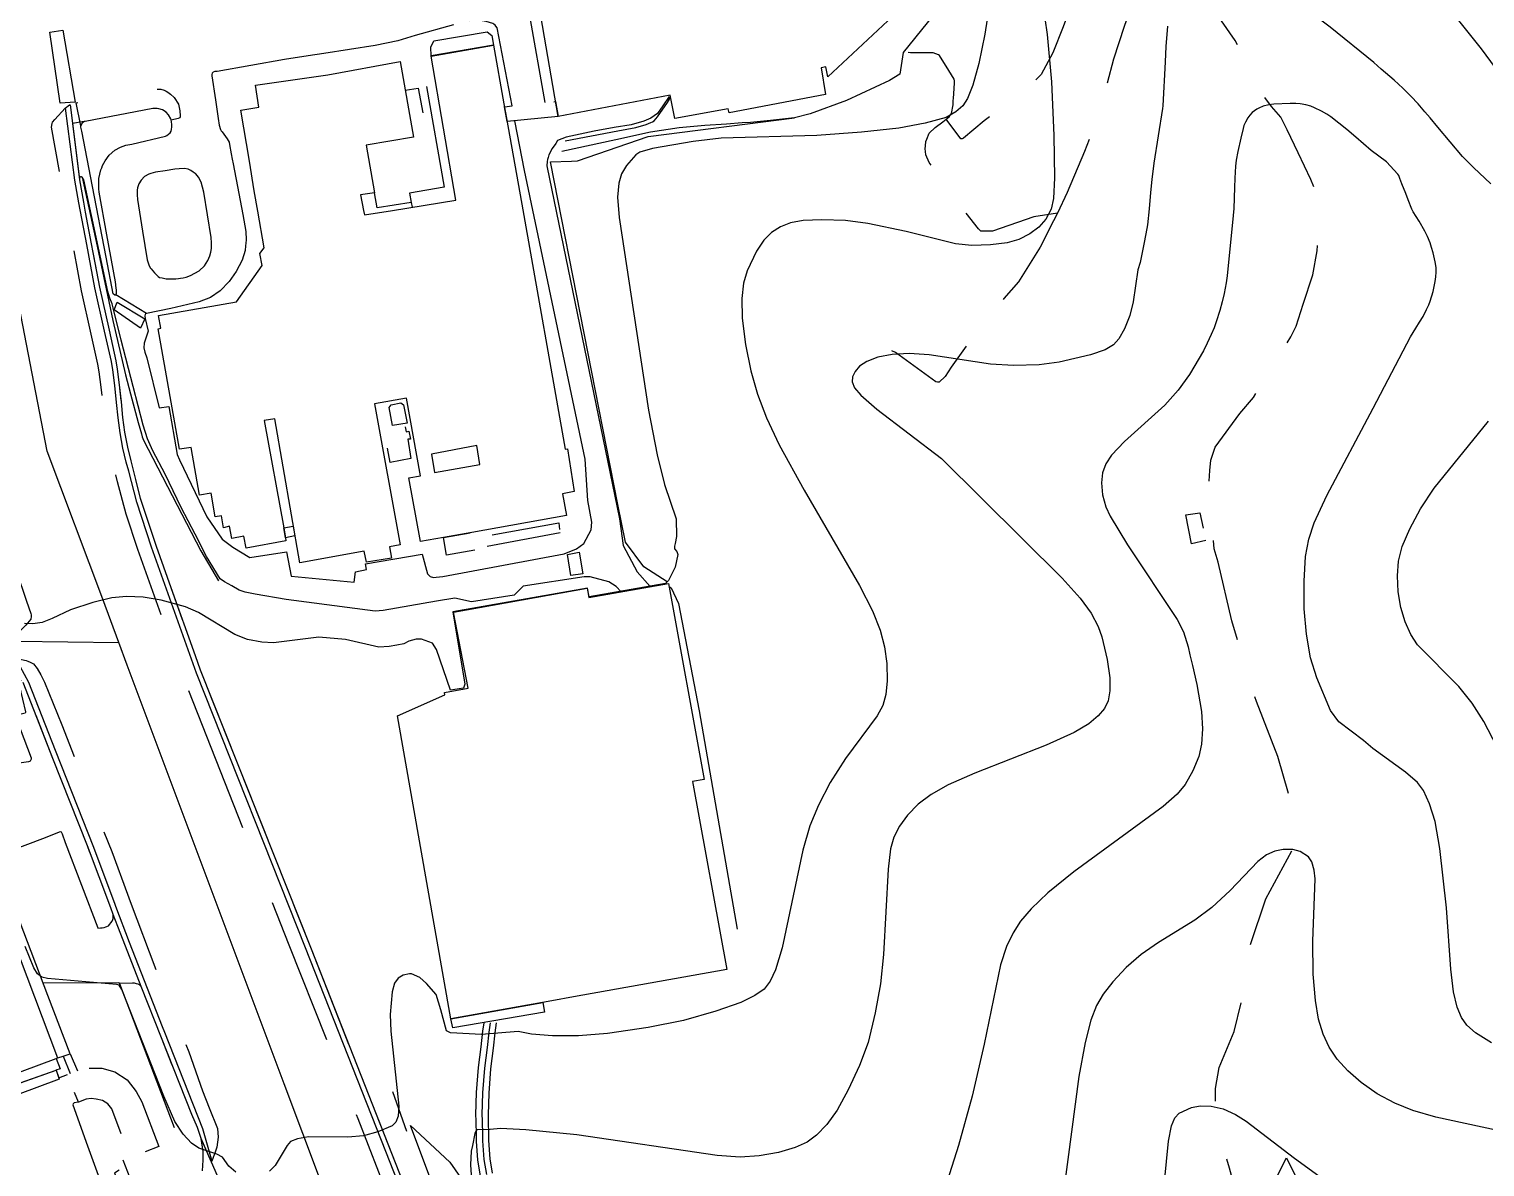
# Model space of a CAD drawing. Header units: millimetres. Extents: x 198785 to 203305, y 542885 to 545889.
# Drawn here: x 200370.9 to 200731.4, y 544211.6 to 544493.5 of the extents above; entities that cross this region are included whole.
import ezdxf

# ---------------------------------------------------------------- set-up
doc = ezdxf.new("R2010")
doc.units = ezdxf.units.MM
for name, pattern in [('FENCE_25K', [54.3, 28.7, -9.2, -16.4]), ('HIDDEN_BULD_25K', [28.8, 18.4, -10.4]), ('HIDDEN_EMBANKMENT_25K', [28.8, 18.4, -10.4]), ('HIDDEN_IN_25K', [56.5, 36.5, -20]), ('HIDDEN_SORO_25K', [40.1, 25.4, -14.7])]:
    doc.linetypes.add(name, pattern=pattern)
for name, color, linetype in [('A0013114', 253, 'Continuous'), ('A0013117', 253, 'Continuous'), ('A0013118', 253, 'Continuous'), ('A0023119', 253, 'Continuous'), ('A0023214', 253, 'Continuous'), ('A0023217', 253, 'Continuous'), ('A0033324', 253, 'Continuous'), ('A0033327', 253, 'Continuous'), ('A0043325', 253, 'Continuous'), ('B0014111', 253, 'Continuous'), ('B0014116', 253, 'Continuous'), ('B0024120', 253, 'Continuous'), ('C0076117', 253, 'Continuous'), ('F0017111', 253, 'Continuous'), ('F0017114', 253, 'Continuous'), ('F0037222', 253, 'Continuous'), ('F0037223', 253, 'Continuous'), ('F0047224', 253, 'Continuous'), ('H0027311', 253, 'Continuous')]:
    doc.layers.add(name, color=color, linetype=linetype)

# ---------------------------------------------------------------- blocks, each defined once
blk = doc.blocks.new('H0027311')
at = {"layer": 'H0027311'}
for p, q in [((-23.81, -14.84), (-1.31, 30.16)), ((-1.31, 30.16), (21.19, -14.84)), ((21.19, -14.84), (-23.81, -14.84))]:
    blk.add_line(p, q, dxfattribs=at)
blk.add_circle((-0.29, 0.01), 2.5, dxfattribs=at)

msp = doc.modelspace()

# ---------------------------------------------------------------- linework, layer by layer
at = {"layer": 'A0013114'}
for points in [[(200381.6, 544470.13), (200383.35, 544456.19), (200384.33, 544450.65), (200384.79, 544448.17), (200386.26, 544440.33), (200388.27, 544429.6), (200390.66, 544418.94), (200392.34, 544411.35), (200392.68, 544409.25), (200393.2, 544405.36), (200393.64, 544401.15), (200394.04, 544397.3), (200394.53, 544393.64), (200395.2, 544389.92), (200396.04, 544386.53), (200396.46, 544384.88), (200398.39, 544377.31), (200402.33, 544365.39), (200405.97, 544355.17), (200411.99, 544338.3), (200413.26, 544334.73), (200440.71, 544265.63), (200461.55, 544212.7), (200477.73, 544171.56)], [(200426.98, 544187.85), (200413.47, 544218.67), (200412.54, 544221.41), (200411.15, 544224.58), (200403.63, 544243.56), (200398.61, 544256.28), (200391.69, 544274.16), (200391.09, 544275.84), (200385.31, 544291.17), (200376.75, 544312.8), (200369.44, 544331.66)]]:
    msp.add_lwpolyline(points, dxfattribs=at)
at = {"layer": 'A0013117'}
for points in [[(200482.66, 544209.41), (200482.03, 544213.25), (200481.67, 544218.03), (200481.67, 544219.25), (200481.57, 544223.22), (200481.54, 544224.5), (200481.71, 544230.04), (200482.16, 544236.24), (200482.83, 544241.4), (200483.21, 544245.21), (200483.54, 544247.33)], [(200486.57, 544247.32), (200486.19, 544244.83), (200485.81, 544241.06), (200485.15, 544235.94), (200484.7, 544229.89), (200484.54, 544224.5), (200484.57, 544223.3), (200484.67, 544219.29), (200484.67, 544218.15), (200485.01, 544213.61), (200485.59, 544210.09)]]:
    msp.add_lwpolyline(points, dxfattribs=at)
at = {"layer": 'A0013118'}
for points in [[(200496.71, 544499.39), (200495.36, 544498.47), (200494.7, 544497.28), (200498.63, 544475.29)], [(200475.97, 544494.54), (200466.48, 544491.9), (200462.18, 544490.6), (200456.56, 544489.48), (200450.26, 544488.47), (200443.83, 544487.48), (200440, 544486.88), (200434.13, 544485.97), (200417.49, 544483.03), (200416.84, 544482.99), (200416.46, 544482.84), (200416.19, 544482.59), (200416.13, 544482.28), (200416.09, 544481.94), (200417.05, 544476), (200417.69, 544471.33), (200417.91, 544469.71), (200418.25, 544468.64), (200418.44, 544468.32), (200418.67, 544468.09), (200419.91, 544466.35), (200420.43, 544465.51), (200420.5, 544464.95), (200420.92, 544462.62), (200421.18, 544461.25), (200421.41, 544460.09), (200422.83, 544452.78), (200423.84, 544447.57), (200424.53, 544443.4), (200424.66, 544441.28), (200424.59, 544440.48), (200424.49, 544439.79), (200424.36, 544438.62), (200423.67, 544436.27), (200422.16, 544433.43), (200420.42, 544430.94), (200418.2, 544428.69), (200415.76, 544427.03), (200413.03, 544425.94), (200406.01, 544424.32), (200399.94, 544423.02), (200392.33, 544427.69), (200392.48, 544428.09), (200392.54, 544428.48), (200392.5, 544428.95), (200392.45, 544429.35), (200392.27, 544430.89), (200390.1, 544442.58), (200388.2, 544453.13), (200388.15, 544453.96), (200388.11, 544454.81), (200388.1, 544455.74), (200388.11, 544456.46), (200388.67, 544458.64), (200388.85, 544459.13), (200389.05, 544459.68), (200389.71, 544460.86), (200390.73, 544462.27), (200392.07, 544463.51), (200393.52, 544464.23), (200394.86, 544464.72), (200396.34, 544465.04), (200404.66, 544466.97), (200404.95, 544467.12), (200405.82, 544467.83), (200406.09, 544468.23), (200406.17, 544468.61), (200406.24, 544469.32), (200406.24, 544469.76), (200406.1, 544470.6), (200405.99, 544471.27), (200405.43, 544472.31), (200404.8, 544472.91), (200403.94, 544473.53), (200403.03, 544473.72), (200402.55, 544473.82), (200402.18, 544473.82), (200401.52, 544473.8), (200384.77, 544470.62), (200384.54, 544470.62), (200381.6, 544470.13)], [(200490.48, 544474.47), (200486.79, 544493.79), (200486.5, 544494.27), (200486.29, 544494.48), (200485.97, 544494.74), (200485.72, 544494.88), (200484.06, 544495.39), (200483.12, 544495.55), (200482.37, 544495.64), (200481.53, 544495.64), (200480.02, 544495.59)], [(200529.44, 544476.78), (200527.81, 544474.5), (200526.5, 544472.63), (200524.82, 544471.45), (200523.09, 544470.69), (200520, 544469.8), (200515.78, 544469.14), (200510.82, 544468.2), (200503.92, 544466.73), (200502.82, 544466.33), (200501.77, 544465.89), (200501.33, 544465.15), (200500.41, 544463.97), (200499.62, 544462.37), (200499.39, 544461.67), (200499.23, 544461.22), (200499.15, 544460.67), (200499.07, 544459.62), (200517.07, 544372.14), (200518.04, 544365.55), (200521.5, 544359.06), (200524.69, 544355.38)], [(200392.33, 544427.69), (200392.25, 544427.6), (200392.13, 544427.6), (200391.68, 544427.95), (200389.92, 544437.01), (200386.54, 544454.53), (200383.89, 544468.25), (200383.72, 544469.22), (200383.72, 544469.51), (200384.08, 544470.37), (200384.39, 544470.56), (200384.54, 544470.62)], [(200399.94, 544423.02), (200399.71, 544422.94), (200399.59, 544422.77), (200399.54, 544422.5), (200399.61, 544421.82), (200400.35, 544418.67), (200399.35, 544415.69), (200399.3, 544414.52), (200399.56, 544413.44), (200400.01, 544412.1), (200403.05, 544399.69), (200405.49, 544399.99), (200407.53, 544388.09), (200408.09, 544386.77), (200414.89, 544372.68), (200418.7, 544367.17), (200421.29, 544365.19), (200425.53, 544362.6), (200434.66, 544364.02), (200435.81, 544357.97), (200451.39, 544356.51), (200451.71, 544359.03), (200454.4, 544359.66), (200454.18, 544361.04), (200468.22, 544363.41), (200469.52, 544358.58), (200470.24, 544357.93), (200471.03, 544357.68), (200471.66, 544357.7), (200473.32, 544357.89), (200503.38, 544363.51), (200506.41, 544364.78), (200508.24, 544366.07), (200510.08, 544369.44), (200510.26, 544371.34), (200509.23, 544376.75), (200508.59, 544387), (200493.54, 544458.44), (200491.18, 544470.78)], [(200384.02, 544456.8), (200383.86, 544456.93), (200383.74, 544456.93), (200383.64, 544456.9), (200383.54, 544456.84), (200383.36, 544456.68), (200383.35, 544456.19)], [(200517.47, 544354.11), (200516.24, 544355.41), (200514.46, 544356.57), (200509.85, 544357.81), (200508.37, 544357.83), (200493.26, 544355.49), (200491.05, 544353.3), (200480.48, 544351.64), (200476.32, 544352.54), (200471.74, 544351.76), (200458.58, 544349.45), (200456.59, 544349.3), (200434.52, 544352.16), (200426.88, 544353.51), (200424.38, 544354.01), (200422.92, 544354.52), (200421.09, 544355.56), (200419.26, 544356.56), (200418.23, 544357.34), (200414.84, 544362.84), (200412.04, 544368.38), (200408.56, 544374.99), (200404.56, 544383.23), (200401.54, 544389.04), (200400.23, 544392.01), (200399.12, 544395.35), (200396.65, 544405), (200393.68, 544416.43), (200391.71, 544424.46), (200391.45, 544425.43), (200390.87, 544426.86), (200390.34, 544428.48), (200384.42, 544456.18), (200384.24, 544456.45), (200384.02, 544456.8)], [(200409.39, 544458.95), (200408.03, 544458.91), (200407, 544458.8), (200404.54, 544458.43), (200402.16, 544458.06), (200401, 544457.75), (200400.53, 544457.58), (200399.45, 544457.02), (200398.62, 544456.1), (200398.06, 544455.14), (200397.73, 544454.15), (200397.64, 544453.63), (200397.63, 544453.52), (200397.63, 544452.44), (200397.71, 544451.29), (200398.97, 544443.43), (200400.14, 544436.38), (200400.59, 544434.83), (200400.93, 544434.29), (200401.1, 544434.13), (200401.9, 544433.09), (200402.83, 544432.23), (200403.19, 544431.99), (200403.85, 544431.85), (200404.84, 544431.66), (200405.21, 544431.61), (200406.13, 544431.61), (200406.7, 544431.62), (200407.18, 544431.65), (200407.86, 544431.72), (200408.33, 544431.8), (200409.02, 544431.91), (200409.74, 544432.09), (200410.83, 544432.46), (200413.03, 544433.65), (200414.28, 544434.89), (200415.13, 544436.2), (200415.62, 544437.31), (200415.89, 544438.27), (200415.96, 544438.66), (200416.03, 544439.27), (200416.03, 544439.8), (200416.03, 544440.54), (200415.93, 544441.9), (200414.12, 544453.12), (200413.51, 544455.61), (200412.85, 544456.8), (200412.14, 544457.64), (200412.02, 544457.7), (200411.54, 544458.08), (200410.89, 544458.51), (200410.29, 544458.8), (200409.39, 544458.95)], [(200368.84, 544332.3), (200368.65, 544332.01), (200368.53, 544331.79), (200368.47, 544331.44), (200368.45, 544330.99), (200368.53, 544330.63), (200369.98, 544324.36), (200369.98, 544324.16), (200369.91, 544324.02), (200367.93, 544323.52), (200367.76, 544323.33), (200367.66, 544323.18), (200367.71, 544322.56), (200371.35, 544313), (200371.37, 544312.65), (200371.3, 544312.43), (200371.17, 544312.14), (200370.95, 544312.02), (200370.7, 544311.94), (200369.02, 544311.72), (200366.72, 544311.52), (200363.95, 544311.49), (200361.03, 544311.6), (200353.39, 544312.2)], [(200362.42, 544288.54), (200374.27, 544293), (200378.66, 544294.73), (200378.81, 544294.67), (200379.08, 544294.12), (200379.84, 544292), (200387.88, 544270.87), (200387.92, 544270.8), (200388.57, 544270.82), (200388.96, 544270.87), (200389.43, 544270.95), (200389.86, 544271.07), (200390.1, 544271.17), (200390.5, 544271.34), (200391.44, 544272.51), (200391.61, 544272.87), (200391.69, 544273.18), (200391.72, 544273.39), (200391.69, 544274.16)], [(200398.61, 544256.28), (200398.22, 544256.75), (200397.88, 544256.86), (200397.5, 544257), (200397.25, 544257.05), (200396.96, 544257.12), (200396.49, 544257.13), (200393.3, 544257.06)], [(200356.46, 544230.64), (200356.56, 544230.48), (200356.65, 544230.34), (200356.8, 544230.34), (200362.64, 544232.48), (200362.74, 544232.48), (200363.56, 544230.65), (200377.59, 544235.55), (200378.23, 544233.68), (200380.4, 544234.53)], [(200383.08, 544227.69), (200381.99, 544227.53), (200381.76, 544227.24), (200381.74, 544227.01), (200385.35, 544216.85), (200390.51, 544202.52)], [(200413.79, 544210.67), (200414.02, 544213.25), (200414.02, 544215.47), (200413.47, 544218.67)]]:
    msp.add_lwpolyline(points, dxfattribs=at)
at = {"layer": 'A0023119', "linetype": 'HIDDEN_SORO_25K', "flags": 128}
for points in [[(200629.64, 544504.21), (200629.64, 544504.2), (200629.27, 544501.41), (200628.15, 544497.22), (200626.95, 544494.08), (200624.42, 544487.64), (200621.51, 544482.27), (200619.2, 544479.95), (200611.44, 544473.8), (200607.42, 544470.82), (200602.28, 544466.47), (200601.94, 544466.34), (200601.6, 544466.32), (200597.97, 544471.17)], [(200645.86, 544504.21), (200645.39, 544503.43), (200642.08, 544494.13), (200639.46, 544486.09), (200635.53, 544471.25), (200632.25, 544463.19), (200628.01, 544452.99), (200625.56, 544447.91)], [(200672.72, 544188.84), (200672.83, 544194.18), (200668.16, 544211.27), (200665.89, 544219.42), (200664.71, 544227.84), (200664.73, 544231.03), (200665.59, 544236.25), (200669.34, 544245.16), (200671.84, 544255.34), (200672.88, 544265.25), (200677.19, 544277.99), (200684.06, 544290.69), (200684.75, 544293.33), (200684.77, 544296.33), (200684.43, 544298.46), (200680.15, 544313.27), (200674.83, 544326.96), (200673.66, 544330.2), (200668.76, 544346.93), (200665.41, 544361.44), (200664.39, 544364.72), (200663.28, 544377.34), (200663.12, 544381.39), (200663.31, 544384.15), (200663.56, 544386.73), (200664.61, 544389.96), (200670.77, 544398.27), (200674.12, 544402.26), (200683.33, 544417.24), (200684.67, 544419.9), (200686.46, 544425.39), (200688.81, 544432.63), (200689.87, 544438.59), (200690.16, 544443.11), (200690.15, 544445.66), (200690.09, 544447.9), (200690, 544450.58), (200689.58, 544453.16), (200688.29, 544456.26), (200685.18, 544462.88), (200682.45, 544468.57), (200680.89, 544471.69), (200678.59, 544474.3), (200676.44, 544477.21), (200674.09, 544481.5), (200671.16, 544487.62), (200669.6, 544490.65), (200666.22, 544495.58), (200663.54, 544499.77), (200662.62, 544501.27), (200660.82, 544504.21)], [(200597.97, 544471.17), (200598.74, 544471.76), (200599.33, 544472.57), (200599.72, 544474.73), (200599.78, 544475.82), (200599.79, 544476.3), (200599.95, 544478.81), (200600.07, 544480.17), (200600.03, 544480.68), (200599.99, 544481.1), (200598.7, 544483.26), (200596.39, 544486.99), (200596.08, 544487.15), (200594.78, 544487.66), (200589.21, 544487.67), (200587.33, 544487.7)], [(200625.56, 544447.91), (200619.75, 544447.02), (200609.48, 544443.48), (200607.93, 544443.41), (200607.07, 544443.41), (200606.56, 544443.46), (200605.98, 544443.99), (200600.64, 544451.03), (200598.2, 544454.64), (200593.76, 544460.49), (200593.01, 544462.32), (200592.85, 544463.15), (200592.81, 544463.85), (200592.87, 544464.56), (200593.01, 544465.64), (200593.2, 544466.23), (200593.81, 544467.73), (200595.29, 544469.17), (200597.17, 544470.57), (200597.97, 544471.17)], [(200625.56, 544447.91), (200624.63, 544445.98), (200621.31, 544439.51), (200615.96, 544430.88), (200612.29, 544426.75), (200608.81, 544422.8), (200604.42, 544416.98), (200599.21, 544409.76), (200597.75, 544407.44), (200596.3, 544406.06), (200595.83, 544406.04), (200595.43, 544406.08), (200585.47, 544413.4), (200575.74, 544417.71)]]:
    msp.add_lwpolyline(points, dxfattribs=at)
at = {"layer": 'A0023214'}
msp.add_lwpolyline([(200592.09, 543820.76), (200590.81, 543824.13), (200588.28, 543830.8), (200586.01, 543836.75), (200584.21, 543841.51), (200532.89, 543977.33), (200505.11, 544048.37), (200469.03, 544144.18), (200461.17, 544165.05), (200458.92, 544170.15), (200456.66, 544175.33), (200452.64, 544183.96), (200448.17, 544194.6), (200434.05, 544232.23), (200395.19, 544335.96), (200393.09, 544341.57), (200389.09, 544352.25), (200375.34, 544388.94), (200364.21, 544446.67)], dxfattribs=at)
at = {"layer": 'A0023217'}
for points in [[(200263.9, 544343.63), (200272.82, 544343.25), (200274.85, 544343.16), (200281.39, 544343.12), (200313.53, 544343.01), (200334.08, 544342.42), (200350.34, 544342.11), (200367.8, 544341.89), (200393.09, 544341.57)], [(200485.05, 544247.33), (200484.7, 544245.02), (200484.32, 544241.23), (200483.65, 544236.09), (200483.2, 544229.97), (200483.04, 544224.5), (200483.07, 544223.26), (200483.17, 544219.27), (200483.17, 544218.09), (200483.52, 544213.43), (200484.12, 544209.75)]]:
    msp.add_lwpolyline(points, dxfattribs=at)
at = {"layer": 'A0033324', "linetype": 'HIDDEN_IN_25K', "flags": 128}
for points in [[(200407.84, 544474.94), (200408.19, 544473.24), (200408.28, 544472.04), (200408.26, 544471.75), (200408.17, 544471.52), (200407.77, 544471.35), (200406.03, 544470.99), (200405.99, 544471.27), (200405.43, 544472.31), (200404.8, 544472.91), (200403.94, 544473.53), (200403.03, 544473.72), (200402.55, 544473.82), (200402.18, 544473.82), (200401.52, 544473.8), (200384.77, 544470.62), (200384.54, 544470.62), (200384.39, 544470.56), (200384.08, 544470.37), (200383.72, 544469.51), (200382.54, 544475.25), (200386.54, 544475.96), (200398.69, 544478.21), (200398.92, 544478.25), (200402.15, 544478.67), (200402.88, 544478.67), (200403.51, 544478.65), (200404.31, 544478.38), (200404.84, 544478.13), (200405.19, 544477.87), (200405.89, 544477.39), (200406.81, 544476.6), (200407.84, 544474.94)], [(200550.39, 543988.02), (200550.88, 543986.28), (200546.9, 543987), (200545.63, 543987.32), (200544.46, 543987.98), (200531.32, 544019.79), (200522.2, 544045.57), (200503.73, 544091.9), (200489.26, 544128.54), (200471.24, 544174.89), (200452.36, 544223.54), (200435.26, 544266.58), (200409.63, 544331.62), (200397.81, 544364.55), (200394.9, 544373.3), (200392.79, 544381.38), (200391.68, 544385.43), (200390.8, 544388.98), (200390.08, 544392.95), (200389.57, 544396.77), (200389.57, 544396.83), (200389.16, 544400.68), (200388.73, 544404.83), (200388.23, 544408.6), (200387.92, 544410.51), (200386.27, 544417.96), (200383.86, 544428.7), (200381.84, 544439.51), (200379.9, 544449.84), (200378.84, 544455.86), (200376.38, 544469.24), (200376.57, 544470.11), (200376.69, 544470.43), (200377.28, 544471.12), (200379.79, 544473.89), (200380.9, 544474.73), (200381.02, 544474.77), (200383.35, 544456.19), (200384.33, 544450.65), (200386.26, 544440.33), (200388.27, 544429.6), (200390.66, 544418.94), (200392.34, 544411.35), (200392.68, 544409.25), (200393.2, 544405.36), (200393.64, 544401.15), (200394.04, 544397.3), (200394.53, 544393.64), (200395.2, 544389.92), (200396.04, 544386.53), (200396.46, 544384.88), (200398.39, 544377.31), (200402.33, 544365.39), (200405.97, 544355.17), (200411.99, 544338.3), (200413.26, 544334.73), (200440.71, 544265.63), (200461.55, 544212.7), (200477.86, 544171.23), (200485.05, 544153.05), (200486.86, 544148.48), (200498.88, 544118.1), (200520.81, 544062.24), (200523.46, 544055.81), (200536.43, 544021.82), (200550.39, 543988.02)], [(200367.56, 544344.06), (200367.09, 544348.45), (200366.47, 544350.57), (200363.91, 544358.21), (200358.84, 544374.81), (200357.26, 544380.06), (200356.79, 544381.65), (200359.37, 544382.15), (200360.2, 544381.92), (200361.56, 544380.78), (200362.57, 544375.94), (200367.63, 544359.4), (200370.19, 544351.74), (200371.3, 544348.76), (200371.37, 544348.41), (200371.36, 544348.02), (200371.26, 544347.33), (200370.08, 544345.8), (200368.78, 544344.51), (200367.99, 544344.14), (200367.56, 544344.06)], [(200360.92, 544337.82), (200364.83, 544337.79), (200365, 544337.79), (200366.27, 544337.76), (200367.1, 544337.75), (200369.01, 544337.34), (200370.15, 544337.1), (200370.52, 544336.94), (200371.15, 544336.7), (200371.99, 544336.26), (200372.89, 544335.1), (200373.77, 544333.53), (200374.67, 544331.72), (200378.95, 544321.13), (200382.94, 544311.04), (200386.59, 544301.99), (200391.32, 544289.72), (200395.22, 544279.22), (200395.93, 544277.33), (200402.43, 544260.11), (200406.67, 544249.45), (200410.47, 544240.09), (200413.83, 544230.46), (200415.43, 544226.29), (200417.56, 544221.12), (200417.71, 544219), (200417.36, 544216.53), (200417, 544215.5), (200416.14, 544213.02), (200415.98, 544212.96), (200413.47, 544218.67), (200412.54, 544221.41), (200411.15, 544224.58), (200403.63, 544243.56), (200398.61, 544256.28), (200391.69, 544274.16), (200391.09, 544275.84), (200385.31, 544291.17), (200376.75, 544312.8), (200369.44, 544331.66), (200369.27, 544332.02), (200368.84, 544332.3), (200360.92, 544337.82)], [(200314.63, 544214.48), (200317.59, 544213.01), (200318.32, 544213.06), (200352.02, 544225.8), (200360.76, 544229.26), (200363.56, 544230.65), (200377.59, 544235.55), (200378.33, 544233.37), (200348.2, 544222.12), (200319.88, 544210.71), (200318.14, 544210.53), (200317.43, 544210.52), (200316.61, 544210.53), (200315.8, 544210.81), (200313.91, 544211.41), (200313.19, 544212.1), (200303.91, 544236.02), (200288.69, 544277.15), (200279.43, 544302.09), (200282.14, 544300.66), (200285.61, 544291.08), (200297.17, 544259.38), (200298, 544256.74), (200313.45, 544215.85), (200314.06, 544214.97), (200314.63, 544214.48)]]:
    msp.add_lwpolyline(points, dxfattribs=at)
at = {"layer": 'A0033327'}
for points in [[(200476.21, 544172.14), (200459.26, 544215.41), (200439.34, 544265.87), (200412.36, 544333.95), (200401.2, 544365.18), (200397.52, 544376.3), (200395.54, 544384), (200394.95, 544386.25), (200394.1, 544389.68), (200393.42, 544393.47), (200392.93, 544397.17), (200392.52, 544401.03), (200392.08, 544405.23), (200391.57, 544409.09), (200391.24, 544411.14), (200389.57, 544418.69), (200387.17, 544429.38), (200385.16, 544440.13), (200383.22, 544450.44), (200382.22, 544456.11), (200379.88, 544473.95)], [(200367.5, 544337.66), (200370.75, 544331.68), (200377.3, 544314.88), (200386.82, 544290.81), (200392.12, 544276.68), (200392.3, 544276.21), (200395.67, 544267.32), (200403.86, 544246.38), (200404.41, 544245.02), (200413.8, 544221.16), (200416.14, 544213.02)]]:
    msp.add_lwpolyline(points, dxfattribs=at)
at = {"layer": 'A0043325'}
for points in [[(200382.25, 544475.43), (200378.54, 544475.18), (200376.03, 544492.75), (200379.25, 544493.25), (200382.25, 544475.43)], [(200399.52, 544421.69), (200398.49, 544419.39), (200391.9, 544423.92), (200392.65, 544425.82), (200399.52, 544421.69)], [(200508.02, 544358.53), (200505.04, 544358.12), (200504.22, 544363.31), (200507.11, 544363.92), (200508.02, 544358.53)]]:
    msp.add_lwpolyline(points, dxfattribs=at)
at = {"layer": 'B0014111'}
for points in [[(200582.13, 544504.2), (200583.54, 544495.53), (200568.73, 544481.67), (200568.17, 544484.14), (200567.03, 544483.88), (200568.08, 544477.27), (200544.23, 544472.73), (200544.05, 544473.72), (200530.81, 544471.34), (200529.61, 544477.13), (200501.92, 544471.88), (200497.17, 544499.16), (200524.97, 544504.19), (200524.98, 544504.19)], [(200485.86, 544489.53), (200470.45, 544486.85), (200470.4, 544489.03), (200471.08, 544490.63), (200484.34, 544492.86), (200485.45, 544491.94), (200485.86, 544489.53)], [(200434.36, 544367.51), (200434.49, 544366.76), (200424.6, 544364.92), (200424.03, 544367.87), (200421.11, 544367.32), (200420.52, 544370.33), (200419.01, 544369.94), (200418.51, 544372.91), (200416.94, 544372.69), (200415.99, 544378.54), (200413.06, 544378.03), (200410.99, 544389.84), (200408.15, 544389.46), (200402.82, 544419.29), (200403.47, 544419.43), (200402.94, 544422.54), (200422.26, 544425.97), (200428.63, 544434.94), (200428.02, 544437.88), (200429.1, 544439.29), (200427.49, 544448.4), (200426.6, 544453.46), (200425.47, 544460.82), (200423.31, 544473.46), (200427.75, 544474.15), (200426.97, 544479.61), (200444.85, 544482.14), (200462.77, 544485.48), (200466.04, 544466.73), (200454.35, 544464.74), (200456.45, 544452.97), (200452.99, 544452.41), (200453.7, 544448.54), (200453.9, 544447.46), (200460.85, 544448.57), (200476.54, 544451.1), (200470.44, 544486.82), (200485.86, 544489.51), (200488.45, 544474.99), (200489.16, 544470.95), (200493.12, 544448.75), (200503.66, 544389.45), (200504.21, 544389.53), (200505.89, 544378.91), (200502.99, 544378.35), (200503.94, 544373.01), (200480.5, 544368.82), (200473.49, 544367.57), (200467.83, 544366.56), (200464.92, 544382.31), (200467.79, 544382.83), (200464.31, 544402.11), (200456.4, 544400.67), (200462.8, 544365.74), (200460.13, 544365.25), (200460.64, 544362.46), (200454.43, 544361.41), (200453.87, 544364.15), (200437.91, 544361.26), (200431.71, 544396.97), (200429.13, 544396.54), (200433.92, 544369.96), (200434.36, 544367.51)], [(200471.26, 544383.69), (200482.54, 544385.63), (200481.79, 544390.31), (200470.54, 544388.19), (200471.26, 544383.69)], [(200529.27, 544356.18), (200538.05, 544307.6), (200535.21, 544307.08), (200543.69, 544260.51), (200505.73, 544253.75), (200500.32, 544252.79), (200475.34, 544248.34), (200462.11, 544323.35), (200473.81, 544328.55), (200473.74, 544329.14), (200479.62, 544330.19), (200475.96, 544349.04), (200509.06, 544354.97), (200509.48, 544352.71), (200529.27, 544356.18)], [(200498.5, 544249.96), (200475.78, 544246.08), (200475.35, 544248.28), (200498.14, 544252.33), (200498.5, 544249.96)]]:
    msp.add_lwpolyline(points, dxfattribs=at)
at = {"layer": 'B0014116', "linetype": 'HIDDEN_BULD_25K', "flags": 128}
for points in [[(200501.9, 544471.88), (200489.26, 544470.58), (200488.59, 544474.28), (200501.26, 544475.56), (200501.9, 544471.88)], [(200464.5, 544395.85), (200460.89, 544395.27), (200460.09, 544399.73), (200460.56, 544400.42), (200462.98, 544400.93), (200463.59, 544400.4), (200464.5, 544395.85)], [(200464.03, 544395), (200464.25, 544393.76), (200464.96, 544393.86), (200465.3, 544391.94), (200464.64, 544391.91), (200465.45, 544387.09), (200460.26, 544386.11), (200458.81, 544394.1), (200464.03, 544395)], [(200433.92, 544369.96), (200436.25, 544370.35), (200436.66, 544367.94), (200434.36, 544367.51), (200433.92, 544369.96)], [(200502.38, 544368.74), (200481.27, 544364.78), (200480.92, 544367.36), (200502.06, 544371.15), (200502.38, 544368.74)], [(200662.32, 544366.85), (200658.76, 544365.98), (200657.37, 544373.14), (200660.87, 544373.7), (200662.32, 544366.85)], [(200481.25, 544364.45), (200474.21, 544363.14), (200473.48, 544367.55), (200480.5, 544368.8), (200481.25, 544364.45)], [(200397.35, 544230.31), (200398.78, 544227.71), (200402.98, 544216.69), (200395.91, 544213.83), (200391.36, 544226.03), (200390.35, 544227.23), (200389.04, 544228.04), (200387.52, 544228.43), (200386.24, 544228.54), (200384.99, 544228.38), (200383.08, 544227.69), (200380.4, 544234.53), (200382.35, 544235.25), (200385.51, 544236.11), (200388.89, 544236.09), (200392.12, 544235.18), (200395.16, 544233.22), (200397.35, 544230.31)]]:
    msp.add_lwpolyline(points, dxfattribs=at)
at = {"layer": 'B0024120', "linetype": 'FENCE_25K', "flags": 128}
msp.add_lwpolyline([(200521.62, 544067.94), (200512.64, 544088.95), (200501.56, 544117.89), (200493.04, 544141.14), (200485.11, 544163.46), (200477.58, 544184.46), (200468.73, 544208.2), (200460.93, 544230.21)], dxfattribs=at)
at = {"layer": 'C0076117'}
for points in [[(200503.66, 544465.81), (200516.67, 544468.33), (200521.15, 544469.17), (200523.72, 544469.91), (200524.27, 544470.14), (200524.88, 544470.33), (200525.27, 544470.51), (200525.66, 544470.82), (200526.53, 544471.79), (200528.99, 544475.31), (200529.73, 544476.53)], [(200356.81, 544303.35), (200353.7, 544302.46), (200360.97, 544283.3), (200377.94, 544238.64)], [(200381.01, 544239.63), (200375.47, 544254.05), (200362.42, 544288.54), (200356.81, 544303.35)], [(200356.46, 544230.64), (200377.6, 544238.51)], [(200377.6, 544238.51), (200378.56, 544235.91), (200377.52, 544235.55)], [(200377.6, 544238.51), (200377.94, 544238.64)], [(200377.94, 544238.64), (200377.96, 544238.64), (200379.28, 544239.07)], [(200379.28, 544239.07), (200381.01, 544239.63)], [(200379.28, 544239.07), (200381.05, 544234.77)], [(200381.01, 544239.63), (200382.85, 544235.39)], [(200393.19, 544210.83), (200392.05, 544210.06), (200393.99, 544205.19), (200396.49, 544207.35), (200394.2, 544213.29)]]:
    msp.add_lwpolyline(points, dxfattribs=at)
at = {"layer": 'F0017111'}
for points, elevation in [([(200621.27, 544504.15), (200622.99, 544492.16), (200624.06, 544480.47), (200624.67, 544467.15), (200624.83, 544456.67), (200624.58, 544451.52), (200623.99, 544448.86), (200622.68, 544446.44), (200620.96, 544444.41), (200618.71, 544442.78), (200615.99, 544441.41), (200613.15, 544440.56), (200609.02, 544440.06), (200604.37, 544439.91), (200600.28, 544440.28), (200588.12, 544443.34), (200578.64, 544445.32), (200573.05, 544446.05), (200567.19, 544446.28), (200562.55, 544446.08), (200559.44, 544445.5), (200556.95, 544444.53), (200554.74, 544443.09), (200552.82, 544441.18), (200551.06, 544438.52), (200548.73, 544433.62), (200547.79, 544430.55), (200547.38, 544426.78), (200547.5, 544421.91), (200548.29, 544415.4), (200549.59, 544408.88), (200551.26, 544403.07), (200553.5, 544397.23), (200556.68, 544390.52), (200562.85, 544379.25), (200576.53, 544355.64), (200579.76, 544349.38), (200581.66, 544344.58), (200582.77, 544340.49), (200583.34, 544336.31), (200583.42, 544332.08), (200583.06, 544328.66), (200582.3, 544325.96), (200580.94, 544323.37), (200573.07, 544312.84), (200569.31, 544306.87), (200566.37, 544301.27), (200564.27, 544296.08), (200562.52, 544290.11), (200557.36, 544265.89), (200555.76, 544260.47), (200554.45, 544257.63), (200552.9, 544255.69), (200550.64, 544254.05), (200547.13, 544252.36), (200540.97, 544250.21), (200532.98, 544247.9), (200524.19, 544246.15), (200514.16, 544244.66), (200506.93, 544244.06), (200500.49, 544244.05), (200495.28, 544244.5), (200492.02, 544245.14), (200482.94, 544244.44), (200475.25, 544244.8), (200474.28, 544245.33), (200472.85, 544250.51), (200471.69, 544254.29), (200469.31, 544257.02), (200467.62, 544258.53), (200465.59, 544259.45), (200465.09, 544259.47), (200463.51, 544259.14), (200462.31, 544258.35), (200461.37, 544257.1), (200460.76, 544255.02), (200460.3, 544249.35), (200460.47, 544245.21), (200462.44, 544226.64), (200462.29, 544224.17), (200461.74, 544222.71), (200460.77, 544221.75), (200457.23, 544220.28), (200453.66, 544219.34), (200449.82, 544218.98), (200440.08, 544219.05), (200437.35, 544218.61), (200435.65, 544217.94), (200434.76, 544216.88), (200431.79, 544211.99), (200430.44, 544210.58)], 40), ([(200718.38, 544504.16), (200719.77, 544502.21), (200723.55, 544497.29), (200730.49, 544488.64), (200745.79, 544467.92)], 40), ([(200608.91, 544500.83), (200607.62, 544492.28), (200606.12, 544484.96), (200604.6, 544479.61), (200603.31, 544476.28), (200602.17, 544474.49), (200600.41, 544472.98), (200597.98, 544471.64), (200592.84, 544470.19), (200586.26, 544468.95), (200577.07, 544467.95), (200565.95, 544467.19), (200542.27, 544466.46), (200535.31, 544465.67), (200525.29, 544463.89), (200522.14, 544462.99), (200521.13, 544462.36), (200518.8, 544459.71), (200517.56, 544457.63), (200516.92, 544455.35), (200516.64, 544451.89), (200516.98, 544446.86), (200524.3, 544399.12), (200526.4, 544388.07), (200528.27, 544380.7), (200531.15, 544372.2), (200531.22, 544367.81), (200530.87, 544366.09), (200530.69, 544365.44), (200530.75, 544364.73), (200531.27, 544364.06), (200531.58, 544363.31), (200530.89, 544360.23), (200529.24, 544356.86), (200528.52, 544356.13), (200509.59, 544352.84), (200509.2, 544355.03), (200475.81, 544349.15), (200478.75, 544331.22), (200478.45, 544330.26), (200475.25, 544329.75), (200471.8, 544339.8), (200470.75, 544341.39), (200468.08, 544342.37), (200466.7, 544342.38), (200464.89, 544341.87), (200463.71, 544341.2), (200461.95, 544340.87), (200460.03, 544340.54), (200457.52, 544340.42), (200449.24, 544342.27), (200442.62, 544342.83), (200431.43, 544341.45), (200428.5, 544341.63), (200424.98, 544342.32), (200421.85, 544343.49), (200412.8, 544348.97), (200409.58, 544350.38), (200403.62, 544352.04), (200399.15, 544352.77), (200394.99, 544352.97), (200391.34, 544352.6), (200386.64, 544351.48), (200381.09, 544349.64), (200376.61, 544347.45), (200374.12, 544346.52), (200371.77, 544346.15), (200369.73, 544346.27)], 30), ([(200712.99, 544417.26), (200714.33, 544419.45), (200715.27, 544420.89), (200716.11, 544422.3), (200717, 544424.02), (200717.55, 544425.19), (200717.91, 544426.13), (200718.59, 544428.47), (200718.91, 544429.77), (200719.15, 544430.98), (200719.31, 544432.16), (200719.36, 544433.31), (200719.33, 544434.45), (200719.1, 544435.85), (200718.61, 544438.06), (200718.25, 544439.43), (200717.89, 544440.53), (200717.21, 544442.14), (200716.57, 544443.42), (200715.15, 544445.89), (200713.69, 544448.25), (200713.31, 544448.89), (200712.41, 544451.18), (200711.83, 544452.82), (200710.89, 544455.17), (200710.6, 544455.83), (200710.4, 544456.49), (200710.08, 544457.2), (200709.84, 544457.6), (200707.08, 544460.63), (200703.27, 544463.46), (200699.49, 544466.76), (200697.24, 544468.64), (200693.25, 544471.8), (200692.27, 544472.44), (200690.95, 544473.2), (200689.25, 544474.02), (200688.35, 544474.38), (200687.05, 544474.76), (200685.68, 544474.98), (200684.6, 544475.05), (200683.21, 544475.04), (200679.2, 544474.94), (200677.93, 544474.78), (200676.49, 544474.39), (200675.45, 544473.93), (200674.97, 544473.64), (200673.82, 544472.81), (200673.23, 544472.22), (200672.71, 544471.56), (200672.14, 544470.49), (200671.77, 544469.59), (200671.56, 544468.86), (200670.96, 544466.51), (200670.21, 544463.16), (200669.82, 544461.01), (200669.65, 544459.55), (200669.49, 544456.57), (200669.45, 544454.24), (200669.29, 544449.1), (200669.12, 544447.31), (200667.61, 544432.41), (200667.34, 544430.64), (200666.84, 544428.04), (200666.35, 544425.93), (200665.77, 544423.8), (200664.91, 544420.95), (200664.4, 544419.51), (200663.68, 544417.81), (200662.69, 544415.68), (200661.7, 544413.78), (200658.31, 544407.94), (200655.46, 544404.05), (200652.16, 544400.38), (200642.21, 544391.31), (200638.97, 544387.99), (200637.56, 544385.81), (200636.73, 544383.57), (200636.48, 544381.12), (200636.74, 544378.13), (200637.52, 544375.14), (200638.59, 544372.85), (200642.92, 544365.71), (200655.23, 544347.26), (200656.75, 544344.16), (200657.92, 544340.43), (200658.39, 544338.49), (200659.05, 544335.81), (200660.08, 544331.15), (200661.22, 544324.42), (200661.51, 544320.12), (200661.22, 544316.36), (200660.55, 544313.31), (200659.06, 544309.73), (200657.19, 544306.38), (200655.21, 544303.94), (200651.71, 544300.88), (200629.66, 544284.7), (200623.18, 544279.5), (200619.05, 544275.57), (200616.42, 544272.46), (200614.57, 544269.59), (200612.94, 544266.19), (200611.46, 544261.67), (200607.38, 544242), (200604.41, 544229.14), (200601.08, 544216.92), (200598.29, 544208.07)], 60), ([(200733.1, 544242.32), (200729.1, 544244.86), (200726.93, 544246.77), (200725.62, 544248.6), (200724.57, 544251.19), (200723.69, 544254.98), (200723.03, 544260.6), (200721.91, 544275.77), (200720.25, 544290.49), (200719.09, 544297.16), (200717.72, 544301.6), (200716.27, 544304.84), (200714.78, 544306.83), (200711.79, 544309.42), (200703.7, 544315.24), (200701.34, 544317.25), (200695.29, 544321.85), (200693.17, 544324.67), (200689.84, 544332.76), (200688.26, 544337.71), (200687.24, 544343.6), (200686.7, 544349.85), (200686.66, 544356.73), (200687.04, 544362.82), (200687.8, 544367.16), (200689.11, 544371.2), (200692.27, 544377.98), (200703.74, 544399.6), (200712.99, 544417.26)], 60), ([(200756.79, 544215.82), (200719.31, 544223.96), (200713.58, 544225.62), (200709.17, 544227.37), (200704.75, 544229.75), (200700.79, 544232.5), (200697.48, 544235.39), (200694.85, 544238.33), (200692.86, 544241.31), (200691.39, 544244.47), (200690.25, 544248.22), (200689.46, 544252.81), (200688.9, 544259.38), (200688.8, 544267.52), (200689.38, 544282.95), (200689.18, 544285.14), (200688.6, 544287.21), (200687.78, 544288.43), (200685.67, 544289.74), (200683.87, 544290.23), (200681.47, 544290.27), (200679.41, 544289.88), (200677.36, 544288.91), (200675.18, 544287.26), (200668.31, 544280.1), (200663.8, 544275.9), (200659.59, 544272.72), (200650.6, 544267.23), (200646.31, 544264.25), (200642.59, 544260.99), (200639.25, 544257.49), (200636.88, 544254.43), (200635.27, 544251.59), (200633.87, 544247.95), (200632.44, 544242.47), (200630.9, 544234.05), (200627.21, 544206.56)], 70), ([(200422.05, 544210.33), (200420.34, 544211.83), (200418.79, 544214), (200417.39, 544214.73), (200412.9, 544216.26), (200411.12, 544217.49), (200409, 544219.75), (200406.94, 544222.84), (200404.26, 544229.1), (200393.85, 544255.6), (200393.15, 544256.61), (200392.52, 544256.81), (200375.46, 544258.27), (200374.01, 544258.66), (200372.96, 544259.41), (200372.05, 544260.94), (200369.91, 544266.26)], 40), ([(200652.1, 544207.88), (200653.06, 544217.97), (200653.82, 544221.78), (200654.67, 544223.76), (200655.7, 544224.9), (200658.77, 544226.3), (200660.94, 544226.78), (200663.6, 544226.66), (200666.59, 544225.97), (200669.7, 544224.62), (200672.34, 544222.94), (200684.32, 544213.76), (200693.03, 544207.44)], 80)]:
    msp.add_lwpolyline(points, dxfattribs=dict(at, elevation=elevation))
at = {"layer": 'F0017114', "elevation": 50}
for points in [[(200732.88, 544455.19), (200728.59, 544459.22), (200727.42, 544460.34), (200725.93, 544461.92), (200719.79, 544469.21), (200717.85, 544471.49), (200716.59, 544473.04), (200714.91, 544474.98), (200713.09, 544476.91), (200711.13, 544478.87), (200708.96, 544480.84), (200705.72, 544483.62), (200703.93, 544485.22), (200693.12, 544493.97), (200685.49, 544499.71), (200682.21, 544501.8), (200678.81, 544504.15)], [(200652.85, 544494.21), (200652.45, 544489.24), (200652.22, 544485.42), (200651.7, 544474.49), (200651.58, 544473.8), (200649.47, 544460.33), (200648.93, 544456.26), (200648.6, 544453), (200648.27, 544448.99), (200647.85, 544445.04), (200647.48, 544442.79), (200646.98, 544440.23), (200646.02, 544435.72), (200645.49, 544433.88), (200644.31, 544425.9), (200643.53, 544422.57), (200642.21, 544419.28), (200640.81, 544416.74), (200639.44, 544415.26), (200637.37, 544414.07), (200633.78, 544412.8), (200626.02, 544410.97), (200621.02, 544410.33), (200614.71, 544410.15), (200608.96, 544410.49), (200593.76, 544412.85), (200588.81, 544413.15), (200584.59, 544412.93), (200581.05, 544412.21), (200578.33, 544411.16), (200576.58, 544409.98), (200575.46, 544408.67), (200574.84, 544407.34), (200574.76, 544406.09), (200575.31, 544404.67), (200576.86, 544402.8), (200580.85, 544399.33), (200596.85, 544387.11), (200626.77, 544357.48), (200631.21, 544352.51), (200633.88, 544348.81), (200635.69, 544345.49), (200636.59, 544342.94), (200637.9, 544337.29), (200638.56, 544332.81), (200638.54, 544329.54), (200638.09, 544327.05), (200637.22, 544325.19), (200635.67, 544323.34), (200633.35, 544321.37), (200629.71, 544319.21), (200622.75, 544316.12), (200605.09, 544309.19), (200598.54, 544306.27), (200594.26, 544303.85), (200591.06, 544301.47), (200588.43, 544298.8), (200586.41, 544296.03), (200585.06, 544293.34), (200584.22, 544290.39), (200583.6, 544285.4), (200582.49, 544264.22), (200581.76, 544256.96), (200580.44, 544249.8), (200578.66, 544242.43), (200576.57, 544236.75), (200573.77, 544230.7), (200570.99, 544225.66), (200568.43, 544222.12), (200565.91, 544219.48), (200563.56, 544217.75), (200560.63, 544216.44), (200556.46, 544215.22), (200551.7, 544214.36), (200546.99, 544214.02), (200541.29, 544214.4), (200506.52, 544219.58), (200493.92, 544220.82), (200487.66, 544221.16), (200485.07, 544220.92), (200481.83, 544220.76), (200481.49, 544220.51), (200481.23, 544219.93), (200480.69, 544216.88), (200480.33, 544215.54), (200480.16, 544212.14), (200480.54, 544207.23)], [(200734.5, 544315.64), (200731.2, 544321.93), (200728.26, 544326.51), (200724.96, 544330.61), (200714.78, 544340.98), (200713.06, 544343.52), (200711.66, 544346.63), (200710.59, 544350.21), (200709.94, 544354.12), (200709.75, 544358.03), (200710.06, 544361.73), (200710.98, 544365.35), (200712.84, 544369.74), (200715.51, 544374.69), (200718.86, 544379.8), (200732.36, 544396.39)]]:
    msp.add_lwpolyline(points, dxfattribs=at)
at = {"layer": 'F0037222'}
msp.add_lwpolyline([(200465.31, 544221.89), (200475.1, 544212.78), (200480.33, 544205.2), (200487.66, 544193.08), (200497.51, 544170.85), (200501.47, 544161.55), (200502.1, 544159.7)], dxfattribs=at)
at = {"layer": 'F0037223', "linetype": 'HIDDEN_EMBANKMENT_25K', "flags": 128}
msp.add_lwpolyline([(200489.74, 544154.88), (200480.05, 544182.47), (200465.31, 544221.89)], dxfattribs=at)
at = {"layer": 'F0047224'}
for points in [[(200600.63, 544504.2), (200587.33, 544487.7)], [(200587.33, 544487.7), (200586.51, 544482.38), (200583.94, 544480.78), (200573.34, 544475.84), (200564.35, 544472.51), (200560.44, 544471.54)], [(200464.01, 544478.35), (200467.2, 544478.88), (200468.42, 544472.75)], [(200469.32, 544479.32), (200473.65, 544454.37), (200465.05, 544452.89), (200465.49, 544450.56)], [(200500, 544460.63), (200505.2, 544460.79), (200506.69, 544460.87), (200524.18, 544466.89), (200560.44, 544471.54)], [(200560.44, 544471.54), (200554.51, 544470.83), (200552.02, 544470.59), (200549.56, 544470.36), (200547.51, 544470.28), (200543.58, 544469.99), (200538.23, 544469.62), (200531.88, 544469.07), (200524.75, 544467.99), (200516.17, 544466.1), (200502.82, 544463.21)], [(200528.93, 544356.54), (200523.16, 544360.3), (200518.59, 544366.43), (200516.68, 544375.76), (200500, 544460.63)], [(200384.02, 544456.8), (200387.74, 544439.7), (200391.58, 544421.28), (200394.73, 544407.87), (200396.01, 544403.11), (200397.88, 544396.04), (200398.7, 544393.2), (200398.89, 544392.47), (200399.03, 544392.11), (200399.14, 544391.86), (200405.12, 544380.17), (200413.37, 544364.23), (200417.8, 544356.85)], [(200465.49, 544450.56), (200457.09, 544449.2), (200456.45, 544452.97)], [(200465.49, 544450.56), (200465.72, 544449.36)], [(200529.41, 544355.42), (200529.86, 544355.12), (200531.72, 544351.2), (200536.82, 544324.61), (200540.83, 544301.84), (200546.23, 544270.55)], [(200393.3, 544257.06), (200393.25, 544257.11), (200393.05, 544257.21), (200374.31, 544257.13)], [(200406.88, 544221.3), (200401.01, 544236.75), (200393.35, 544257.01), (200393.3, 544257.06)]]:
    msp.add_lwpolyline(points, dxfattribs=at)

# ---------------------------------------------------------------- block references
at = {"layer": 'H0027311'}
msp.add_blockref('H0027311', (200683.59, 544183.71, 88.2), dxfattribs=at)

doc.saveas('drawing.dxf')
